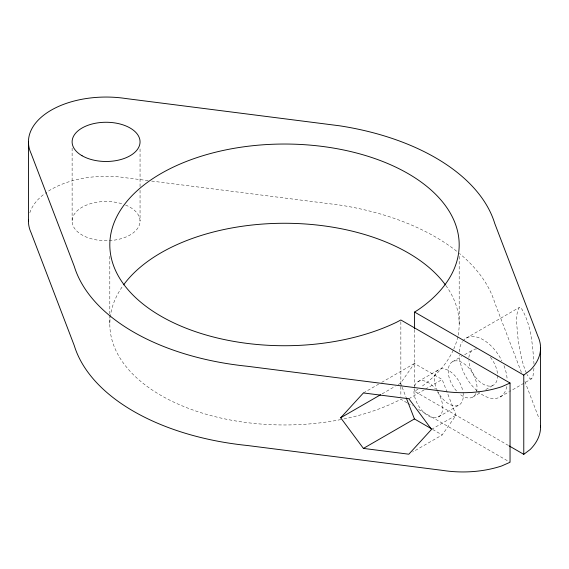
<?xml version="1.0" encoding="UTF-8"?>
<svg xmlns="http://www.w3.org/2000/svg" width="569" height="569" viewBox="0 0 569 569"><rect width="100%" height="100%" fill="white"/><g stroke="black" fill="none" stroke-linecap="round" stroke-linejoin="round"><path stroke-width="0.43" stroke-dasharray="2.85 2.13" d="M533.964 368.285L532.911 376.706L531.524 378.84L510.123 391.202M534.006 364.117C532.563 345.099 531.346 324.323 521.04 307.793L519.241 307.495C514.412 316.478 517.541 327.637 517.861 337.367C519.661 349.686 521.617 362.254 526.666 373.726M398.272 384.537L400.569 383.207L414.438 363.477L442.17 379.495L456.039 415.228L442.17 434.958L412.625 452.014M508.394 445.456L414.581 391.294L418.315 388.947M363.406 392.944L378.641 384.146M381.685 382.389L414.438 363.477M466.217 338.107L519.241 307.495M382.148 393.848L395.199 386.308M418.115 381.571L438.699 369.686M452.426 361.763L461.573 356.478M464.624 354.715L473.01 349.878M408.841 398.734L424.744 389.552M425.505 389.111L442.17 379.495M438.493 416.871L459.083 404.986M472.803 397.062L480.428 392.66M485.77 389.573L493.394 385.17M431.551 429.367L456.039 415.228M500.187 396.942L509.355 391.643M148.153 180.622L126.176 177.82A77.633 44.823 0 0 0 45.193 193.311M151.667 181.07L339.757 205.053A213.496 123.26 0 0 1 457.362 251.775M531.524 378.84L529.725 378.549L526.986 374.43M407.006 402.774L400.853 399.218L396.785 401.373A174.683 100.848 0 0 1 341.713 419.41M407.774 403.215L412.39 405.882M418.542 409.431L509.276 461.815M432.682 429.481L442.17 434.958M400.569 383.207L401.835 386.458M402.148 387.269L405.932 397.013M521.403 372.389L494.753 302.715A213.496 123.26 0 0 0 459.389 253.418M524.895 381.514L537.904 415.526A77.633 44.823 0 0 1 539.192 418.777M459.183 256.327L459.183 324.117M414.581 329.664L414.581 387.774M414.581 388.655L414.581 391.294M400.853 321.741L400.853 396.579M140.052 148.922L140.052 186.774M140.052 190.295L140.052 221.113M109.817 256.327L109.817 314.437M109.817 315.311L109.817 324.117M72.121 148.04L72.121 221.113M29.808 212.77A77.633 44.823 0 0 1 44.496 193.823M445.883 285.524A174.683 100.848 0 0 1 457.945 336.094M457.775 336.884A174.683 100.848 0 0 1 453.578 349.444M453.23 350.219A174.683 100.848 0 0 1 421.067 386.998M340.867 419.573A174.683 100.848 0 0 1 157.087 393.108A174.683 100.848 0 0 1 123.117 285.524M125.564 205.046A33.962 19.609 0 0 1 121.332 238.631A33.962 19.609 0 0 1 72.135 220.544A33.962 19.609 0 0 1 123.068 204.129M475.926 393.464A20.377 11.764 60 0 1 459.489 393.855M456.523 390.974A20.377 11.764 60 0 1 449.226 365.533A20.377 11.764 60 0 1 467.149 366.23A20.377 11.764 60 0 1 476.538 391.757M463.081 392.631A20.377 11.764 60 0 1 454.987 405.932A20.377 11.764 60 0 1 437.853 391.657M437.461 390.86A20.377 11.764 60 0 1 442.518 368.733A20.377 11.764 60 0 1 462.81 391.067M490.407 357.275A20.377 11.764 60 0 1 490.94 386.031A20.377 11.764 60 0 1 468.842 360.682M468.87 357.517A20.377 11.764 60 0 1 478.572 349.096M437.568 391.821A20.377 11.764 60 0 1 433.699 417.767A20.377 11.764 60 0 1 413.976 389.21M414.659 385.995A20.377 11.764 60 0 1 435.513 388.968M506.759 386.543A33.962 19.609 60 0 1 477.654 391.308M476.986 390.725A33.962 19.609 60 0 1 459.226 355.284M459.233 351.884A33.962 19.609 60 0 1 462.398 341.649M462.938 340.931A33.962 19.609 60 0 1 501.865 360.846M503.999 365.668A33.962 19.609 60 0 1 507.178 379.765"/><path stroke-width="0.85" d="M340.689 417.781L363.406 392.944L408.841 398.734L431.551 429.367L408.841 454.204L363.406 448.408L340.689 417.781L380.611 394.73M509.163 445.904L523.772 454.339L523.772 375.099L530.152 370.298A77.633 44.823 0 0 0 537.904 336.286L494.753 223.475A213.496 123.26 0 0 0 339.757 125.82L126.176 98.579A77.633 44.823 0 0 0 31.096 153.474L74.247 266.285A213.496 123.26 0 0 0 247.43 366.272L442.824 391.18A77.633 44.823 0 0 0 501.73 386.707L510.044 383.022L510.044 462.263L501.73 465.94A77.633 44.823 0 0 1 442.824 470.421L247.43 445.506A213.496 123.26 0 0 1 74.247 345.525L31.096 232.714A77.633 44.823 0 0 1 28.507 219.449M523.772 454.339L530.152 449.538A77.633 44.823 0 0 0 540.493 425.463M414.581 328.79L414.581 312.061L418.315 309.707A174.683 100.848 0 0 0 324.785 146.752A174.683 100.848 0 0 0 114.525 268.141A174.683 100.848 0 0 0 396.785 322.139L400.853 319.984L510.044 383.022M363.406 448.408L414.438 418.948L431.224 428.635M414.581 312.061L523.772 375.099M406.245 397.831L414.438 418.948M540.55 347.887L540.55 427.127M28.45 141.873L28.45 221.113M123.608 284.849A174.683 100.848 0 0 1 284.5 223.268A174.683 100.848 0 0 1 445.392 284.849M82.071 155.742A33.962 19.609 0 0 0 138.893 146.951A33.962 19.609 0 0 0 97.292 122.932A33.962 19.609 0 0 0 82.071 155.742"/></g></svg>
